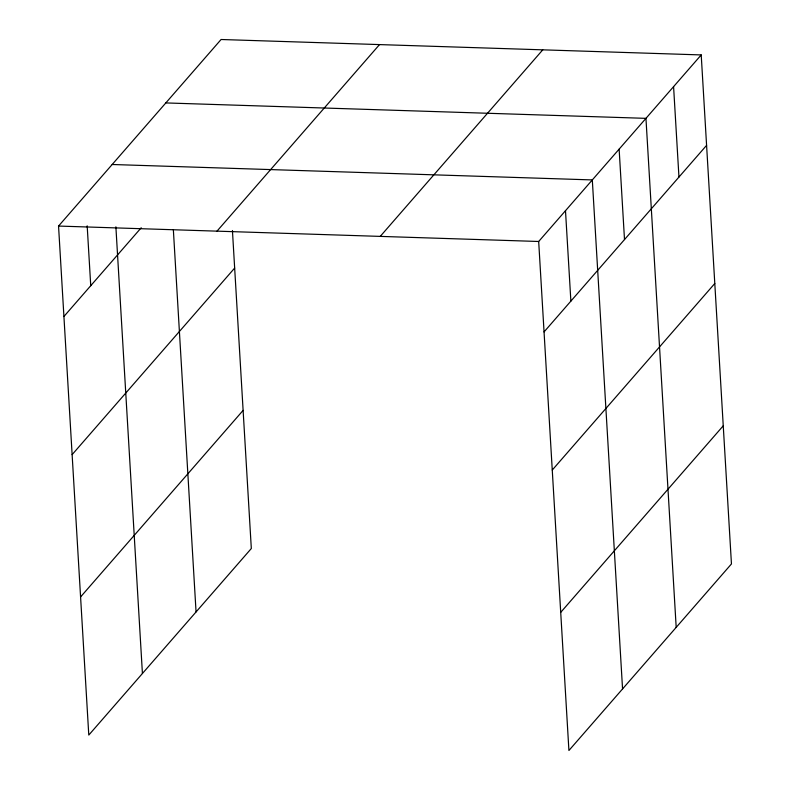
<?xml version="1.0" encoding="UTF-8"?>
<svg xmlns="http://www.w3.org/2000/svg" width="790" height="790" viewBox="0 0 790 790"><rect width="100%" height="100%" fill="white"/><g stroke="black" fill="none" stroke-linecap="round" stroke-linejoin="round"><path stroke-width="1.19" d="M232.428 230.502L251.319 548.517L88.786 735.075L58.549 226.059L221.082 39.5L701.214 54.925L731.451 563.942L568.918 750.5L538.681 241.483L701.214 54.925M63.921 316.484L141.222 227.757M216.993 231.154L379.526 44.586M72.127 454.625L234.66 268.067M380.237 236.398L542.769 49.839M80.58 596.944L243.113 410.385M544.053 331.909L706.586 145.35M552.259 470.05L714.792 283.491M560.712 612.369L723.245 425.81M165.821 102.927L645.953 118.352L676.191 627.369M112.18 164.498L592.312 179.922L622.56 688.939M58.549 226.059L538.681 241.483M673.584 86.643L678.956 177.069M619.133 149.142L624.505 239.567M565.492 210.703L570.874 301.128M173.356 229.712L196.058 611.944M115.883 226.819L142.427 673.514M87.177 225.831L90.741 285.704"/></g></svg>
